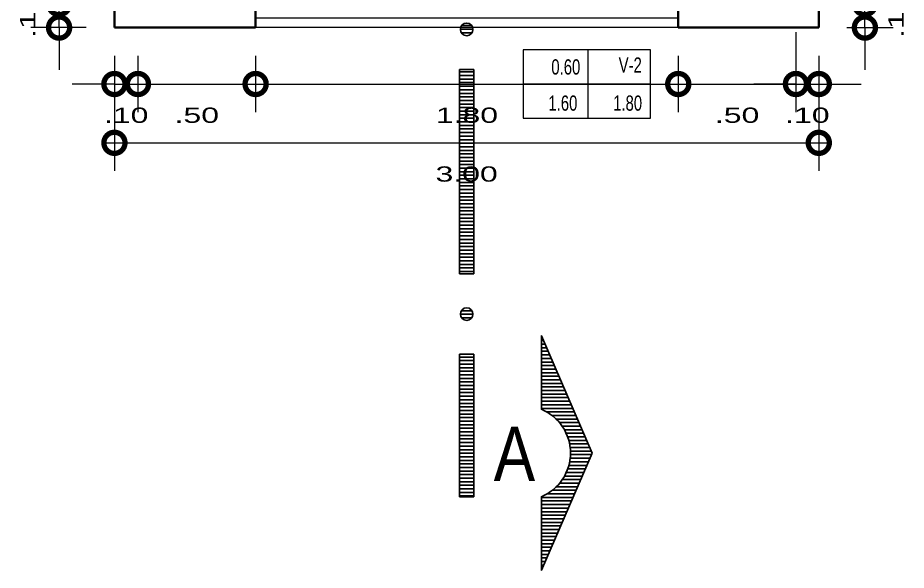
# Model space of a CAD drawing. Header units: inches. Extents: x 155.3 to 248.5, y 20.6 to 88.6.
# Drawn here: x 180.897 to 184.681, y 61.36 to 63.715 of the extents above; entities that cross this region are included whole.
import ezdxf
from ezdxf.enums import TextEntityAlignment as Align

# ---------------------------------------------------------------- set-up
doc = ezdxf.new("R2010")
doc.units = ezdxf.units.IN
doc.header["$MEASUREMENT"] = 0
doc.linetypes.add('CONTINUA', pattern=[0])
for name, color, linetype in [('COTAS', 252, 'Continuous'), ('MURO', 7, 'Continuous'), ('PUERTAS', 23, 'Continuous'), ('TEXTOS PLANTA', 7, 'Continuous')]:
    doc.layers.add(name, color=color, linetype=linetype)
doc.styles.add('ARIAL', font='ARIALN.TTF')
doc.styles.add('Celso', font='swissel.ttf', dxfattribs={"width": 1.5})
doc.styles.get("Standard").update_dxf_attribs({"font": 'arial.ttf'})
doc.dimstyles.new('PLANTA 1-50', dxfattribs={"dimtxt": 0.065, "dimasz": 0.18, "dimexe": 0.12, "dimexo": 0.12, "dimgap": 0.1, "dimtad": 2, "dimzin": 4, "dimdsep": 46, "dimtxsty": 'Celso', "dimblk": 'DOTSMALL', "dimcen": 0.065, "dimdle": 0.05, "dimclrd": 14, "dimclre": 251, "dimclrt": 256, "dimaunit": 1, "dimadec": 4, "dimazin": 1, "dimtfac": 1, "dimtix": 1, "dimtmove": 0, "dimatfit": 3, "dimldrblk": 'DOTSMALL', "dimfxl": 1, "dimlwd": 9, "dimlwe": 9, "dimarcsym": 0})

# ---------------------------------------------------------------- blocks, each defined once
blk = doc.blocks.new('_DotSmall')
at = {"color": 0, "linetype": 'ByBlock', "lineweight": 0, "const_width": 0.5}
blk.add_lwpolyline([(-0.0625, 0, 1), (0.0625, 0, 1)], format="xyb", close=True, dxfattribs=at)
blk = doc.blocks.new('*D170')
at = {"layer": 'COTAS', "color": 251, "linetype": 'CONTINUA', "lineweight": 9, "transparency": 16777216}
blk.add_line((181.3084, 63.553), (181.3084, 63.3124), dxfattribs=at)
at = {"layer": 'COTAS', "color": 251, "linetype": 'Continuous', "lineweight": 9, "transparency": 16777216}
blk.add_line((181.4084, 63.553), (181.4084, 63.3124), dxfattribs=at)
at = {"layer": 'COTAS', "color": 14, "linetype": 'CONTINUA', "lineweight": 9, "transparency": 16777216}
for p, q in [((181.3084, 63.4324), (181.1284, 63.4324)), ((181.3084, 63.4324), (181.4084, 63.4324)), ((181.4084, 63.4324), (181.5884, 63.4324))]:
    blk.add_line(p, q, dxfattribs=at)
at = {"layer": 'Defpoints', "color": 0, "lineweight": 0, "transparency": 16777216}
for p in [(181.3084, 63.673), (181.4084, 63.673), (181.4084, 63.4324)]:
    blk.add_point(p, dxfattribs=at)
at = {"layer": 'COTAS', "color": 14, "lineweight": 9, "transparency": 16777216, "xscale": 0.18, "yscale": 0.18, "zscale": 0.18}
blk.add_blockref('_DotSmall', (181.3084, 63.4324), dxfattribs=at)
at = {"layer": 'COTAS', "color": 14, "lineweight": 9, "transparency": 16777216, "xscale": 0.18, "yscale": 0.18, "zscale": 0.18, "rotation": 180}
blk.add_blockref('_DotSmall', (181.4084, 63.4324), dxfattribs=at)
at = {"layer": 'COTAS', "lineweight": 0, "transparency": 16777216, "insert": (181.3584, 63.299), "char_height": 0.065, "attachment_point": 5, "style": 'Celso'}
blk.add_mtext('.10', dxfattribs=at)
blk = doc.blocks.new('*D171')
at = {"layer": 'COTAS', "color": 251, "linetype": 'CONTINUA', "lineweight": 9, "transparency": 16777216}
blk.add_line((181.4084, 63.553), (181.4084, 63.3124), dxfattribs=at)
at = {"layer": 'COTAS', "color": 251, "linetype": 'Continuous', "lineweight": 9, "transparency": 16777216}
blk.add_line((181.9097, 63.553), (181.9097, 63.3124), dxfattribs=at)
at = {"layer": 'COTAS', "color": 14, "linetype": 'CONTINUA', "lineweight": 9, "transparency": 16777216}
blk.add_line((181.3584, 63.4324), (181.9597, 63.4324), dxfattribs=at)
at = {"layer": 'Defpoints', "color": 0, "lineweight": 0, "transparency": 16777216}
for p in [(181.4084, 63.673), (181.9097, 63.673), (181.9097, 63.4324)]:
    blk.add_point(p, dxfattribs=at)
at = {"layer": 'COTAS', "color": 14, "lineweight": 9, "transparency": 16777216, "xscale": 0.18, "yscale": 0.18, "zscale": 0.18, "rotation": 180}
blk.add_blockref('_DotSmall', (181.4084, 63.4324), dxfattribs=at)
at = {"layer": 'COTAS', "color": 14, "lineweight": 9, "transparency": 16777216, "xscale": 0.18, "yscale": 0.18, "zscale": 0.18}
blk.add_blockref('_DotSmall', (181.9097, 63.4324), dxfattribs=at)
at = {"layer": 'COTAS', "lineweight": 0, "transparency": 16777216, "insert": (181.6591, 63.299), "char_height": 0.065, "attachment_point": 5, "style": 'Celso'}
blk.add_mtext('.50', dxfattribs=at)
blk = doc.blocks.new('*D172')
at = {"layer": 'COTAS', "color": 251, "linetype": 'CONTINUA', "lineweight": 9, "transparency": 16777216}
blk.add_line((181.9097, 63.553), (181.9097, 63.3124), dxfattribs=at)
at = {"layer": 'COTAS', "color": 251, "linetype": 'Continuous', "lineweight": 9, "transparency": 16777216}
blk.add_line((183.7097, 63.553), (183.7097, 63.3124), dxfattribs=at)
at = {"layer": 'COTAS', "color": 14, "linetype": 'CONTINUA', "lineweight": 9, "transparency": 16777216}
blk.add_line((181.8597, 63.4324), (183.7597, 63.4324), dxfattribs=at)
at = {"layer": 'Defpoints', "color": 0, "lineweight": 0, "transparency": 16777216}
for p in [(181.9097, 63.673), (183.7097, 63.673), (183.7097, 63.4324)]:
    blk.add_point(p, dxfattribs=at)
at = {"layer": 'COTAS', "color": 14, "lineweight": 9, "transparency": 16777216, "xscale": 0.18, "yscale": 0.18, "zscale": 0.18, "rotation": 180}
blk.add_blockref('_DotSmall', (181.9097, 63.4324), dxfattribs=at)
at = {"layer": 'COTAS', "color": 14, "lineweight": 9, "transparency": 16777216, "xscale": 0.18, "yscale": 0.18, "zscale": 0.18}
blk.add_blockref('_DotSmall', (183.7097, 63.4324), dxfattribs=at)
at = {"layer": 'COTAS', "lineweight": 0, "transparency": 16777216, "insert": (182.8097, 63.299), "char_height": 0.065, "attachment_point": 5, "style": 'Celso'}
blk.add_mtext('1.80', dxfattribs=at)
blk = doc.blocks.new('*D173')
at = {"layer": 'COTAS', "color": 251, "linetype": 'Continuous', "lineweight": 9, "transparency": 16777216}
blk.add_line((184.2111, 63.653), (184.2111, 63.3124), dxfattribs=at)
at = {"layer": 'COTAS', "color": 251, "linetype": 'CONTINUA', "lineweight": 9, "transparency": 16777216}
blk.add_line((183.7097, 63.553), (183.7097, 63.3124), dxfattribs=at)
at = {"layer": 'COTAS', "color": 14, "linetype": 'CONTINUA', "lineweight": 9, "transparency": 16777216}
blk.add_line((183.6597, 63.4324), (184.2611, 63.4324), dxfattribs=at)
at = {"layer": 'Defpoints', "color": 0, "lineweight": 0, "transparency": 16777216}
for p in [(184.2111, 63.773), (183.7097, 63.673), (184.2111, 63.4324)]:
    blk.add_point(p, dxfattribs=at)
at = {"layer": 'COTAS', "color": 14, "lineweight": 9, "transparency": 16777216, "xscale": 0.18, "yscale": 0.18, "zscale": 0.18, "rotation": 180}
blk.add_blockref('_DotSmall', (183.7097, 63.4324), dxfattribs=at)
at = {"layer": 'COTAS', "color": 14, "lineweight": 9, "transparency": 16777216, "xscale": 0.18, "yscale": 0.18, "zscale": 0.18}
blk.add_blockref('_DotSmall', (184.2111, 63.4324), dxfattribs=at)
at = {"layer": 'COTAS', "lineweight": 0, "transparency": 16777216, "insert": (183.9604, 63.299), "char_height": 0.065, "attachment_point": 5, "style": 'Celso'}
blk.add_mtext('.50', dxfattribs=at)
blk = doc.blocks.new('*D174')
at = {"layer": 'COTAS', "color": 251, "linetype": 'CONTINUA', "lineweight": 9, "transparency": 16777216}
blk.add_line((184.2111, 63.653), (184.2111, 63.3124), dxfattribs=at)
at = {"layer": 'COTAS', "color": 251, "linetype": 'Continuous', "lineweight": 9, "transparency": 16777216}
blk.add_line((184.3084, 63.553), (184.3084, 63.3124), dxfattribs=at)
at = {"layer": 'COTAS', "color": 14, "linetype": 'CONTINUA', "lineweight": 9, "transparency": 16777216}
for p, q in [((184.2111, 63.4324), (184.0311, 63.4324)), ((184.2111, 63.4324), (184.3084, 63.4324)), ((184.3084, 63.4324), (184.4884, 63.4324))]:
    blk.add_line(p, q, dxfattribs=at)
at = {"layer": 'Defpoints', "color": 0, "lineweight": 0, "transparency": 16777216}
for p in [(184.2111, 63.773), (184.3084, 63.673), (184.3084, 63.4324)]:
    blk.add_point(p, dxfattribs=at)
at = {"layer": 'COTAS', "color": 14, "lineweight": 9, "transparency": 16777216, "xscale": 0.18, "yscale": 0.18, "zscale": 0.18}
blk.add_blockref('_DotSmall', (184.2111, 63.4324), dxfattribs=at)
at = {"layer": 'COTAS', "color": 14, "lineweight": 9, "transparency": 16777216, "xscale": 0.18, "yscale": 0.18, "zscale": 0.18, "rotation": 180}
blk.add_blockref('_DotSmall', (184.3084, 63.4324), dxfattribs=at)
at = {"layer": 'COTAS', "lineweight": 0, "transparency": 16777216, "insert": (184.2597, 63.299), "char_height": 0.065, "attachment_point": 5, "style": 'Celso'}
blk.add_mtext('.10', dxfattribs=at)
blk = doc.blocks.new('*D175')
at = {"layer": 'COTAS', "color": 251, "linetype": 'CONTINUA', "lineweight": 9, "transparency": 16777216}
blk.add_line((181.3084, 63.553), (181.3084, 63.0617), dxfattribs=at)
at = {"layer": 'COTAS', "color": 251, "linetype": 'Continuous', "lineweight": 9, "transparency": 16777216}
blk.add_line((184.3084, 63.553), (184.3084, 63.0617), dxfattribs=at)
at = {"layer": 'COTAS', "color": 14, "linetype": 'CONTINUA', "lineweight": 9, "transparency": 16777216}
blk.add_line((181.2584, 63.1817), (184.3584, 63.1817), dxfattribs=at)
at = {"layer": 'Defpoints', "color": 0, "lineweight": 0, "transparency": 16777216}
for p in [(181.3084, 63.673), (184.3084, 63.673), (184.3084, 63.1817)]:
    blk.add_point(p, dxfattribs=at)
at = {"layer": 'COTAS', "color": 14, "lineweight": 9, "transparency": 16777216, "xscale": 0.18, "yscale": 0.18, "zscale": 0.18, "rotation": 180}
blk.add_blockref('_DotSmall', (181.3084, 63.1817), dxfattribs=at)
at = {"layer": 'COTAS', "color": 14, "lineweight": 9, "transparency": 16777216, "xscale": 0.18, "yscale": 0.18, "zscale": 0.18}
blk.add_blockref('_DotSmall', (184.3084, 63.1817), dxfattribs=at)
at = {"layer": 'COTAS', "lineweight": 0, "transparency": 16777216, "insert": (182.8084, 63.0484), "char_height": 0.065, "attachment_point": 5, "style": 'Celso'}
blk.add_mtext('3.00', dxfattribs=at)
blk = doc.blocks.new('*D277')
at = {"layer": 'COTAS', "color": 14, "linetype": 'CONTINUA', "lineweight": 9, "transparency": 16777216}
for p, q in [((181.0726, 63.773), (181.0726, 63.953)), ((181.0726, 63.673), (181.0726, 63.773)), ((181.0726, 63.673), (181.0726, 63.493))]:
    blk.add_line(p, q, dxfattribs=at)
at = {"layer": 'COTAS', "color": 251, "linetype": 'Continuous', "lineweight": 9, "transparency": 16777216}
blk.add_line((181.1884, 63.773), (180.9526, 63.773), dxfattribs=at)
at = {"layer": 'COTAS', "color": 251, "linetype": 'CONTINUA', "lineweight": 9, "transparency": 16777216}
blk.add_line((181.1884, 63.673), (180.9526, 63.673), dxfattribs=at)
at = {"layer": 'Defpoints', "color": 0, "lineweight": 0, "transparency": 16777216}
for p in [(181.0726, 63.773), (181.3084, 63.773), (181.3084, 63.673)]:
    blk.add_point(p, dxfattribs=at)
at = {"layer": 'COTAS', "color": 14, "lineweight": 9, "transparency": 16777216, "xscale": 0.18, "yscale": 0.18, "zscale": 0.18}
for p, rotation in [((181.0726, 63.773), 270), ((181.0726, 63.673), 90)]:
    blk.add_blockref('_DotSmall', p, dxfattribs=dict(at, rotation=rotation))
at = {"layer": 'COTAS', "lineweight": 0, "transparency": 16777216, "insert": (180.9393, 63.723), "char_height": 0.065, "attachment_point": 5, "rotation": 90, "style": 'Celso'}
blk.add_mtext('.10', dxfattribs=at)
blk = doc.blocks.new('*D323')
at = {"layer": 'COTAS', "color": 14, "linetype": 'CONTINUA', "lineweight": 9, "transparency": 16777216}
for p, q in [((184.5048, 63.773), (184.5048, 63.953)), ((184.5048, 63.673), (184.5048, 63.773)), ((184.5048, 63.673), (184.5048, 63.493))]:
    blk.add_line(p, q, dxfattribs=at)
at = {"layer": 'COTAS', "color": 251, "linetype": 'Continuous', "lineweight": 9, "transparency": 16777216}
blk.add_line((184.4284, 63.773), (184.6248, 63.773), dxfattribs=at)
at = {"layer": 'COTAS', "color": 251, "linetype": 'CONTINUA', "lineweight": 9, "transparency": 16777216}
blk.add_line((184.4284, 63.673), (184.6248, 63.673), dxfattribs=at)
at = {"layer": 'Defpoints', "color": 0, "lineweight": 0, "transparency": 16777216}
for p in [(184.3084, 63.773), (184.5048, 63.773), (184.3084, 63.673)]:
    blk.add_point(p, dxfattribs=at)
at = {"layer": 'COTAS', "color": 14, "lineweight": 9, "transparency": 16777216, "xscale": 0.18, "yscale": 0.18, "zscale": 0.18}
for p, rotation in [((184.5048, 63.773), 270), ((184.5048, 63.673), 90)]:
    blk.add_blockref('_DotSmall', p, dxfattribs=dict(at, rotation=rotation))
at = {"layer": 'COTAS', "lineweight": 0, "transparency": 16777216, "insert": (184.6381, 63.723), "char_height": 0.065, "attachment_point": 5, "rotation": 90, "style": 'Celso'}
blk.add_mtext('.10', dxfattribs=at)
blk = doc.blocks.new('LCOR-H-D-S')
h = blk.add_hatch()
h.set_pattern_fill('ANSI31', color=256, scale=0.1, angle=45, style=0)
h.set_pattern_definition([(90, (118.592501, -44.807254), (0.0125, 2e-18), [])])
h.paths.add_polyline_path([(1.3298, 0.2622), (0.9185, 0.4401), (0.5072, 0.2622), (0.7648, 0.2622, -0.66397), (1.0721, 0.2622)])
h = blk.add_hatch()
h.set_pattern_fill('ANSI31', color=256, scale=0.1, angle=45, style=0)
h.set_pattern_definition([(90, (-115.1375, -39.368808), (-0.0125, 2e-18), [])])
h.paths.add_polyline_path([(-1.2091, 0.025), (-1.2091, -0.025), (-0.7091, -0.025), (-0.7091, 0.025)])
h.paths.add_polyline_path([(-0.5898, 0.0002, 1), (-0.5456, 0.0002, 1)])
h.paths.add_polyline_path([(-0.4271, 0.025), (-0.4271, -0.025), (0.2901, -0.025), (0.2901, 0.025)])
h.paths.add_polyline_path([(0.4092, 0.0002, 1), (0.4535, 0.0002, 1)])
h.paths.add_polyline_path([(0.5721, 0.025), (0.5721, -0.025), (1.0721, -0.025), (1.0721, 0.025)])
at = {"color": 2}
for p, q in [((-1.2091, -0.025), (-1.2091, 0.025)), ((-1.2091, 0.025), (-0.7091, 0.025)), ((-0.7091, -0.025), (-0.7091, 0.025)), ((-0.4271, -0.025), (-0.4271, 0.025)), ((-0.4271, 0.025), (0.2901, 0.025)), ((0.2901, -0.025), (0.2901, 0.025)), ((0.5721, -0.025), (0.5721, 0.025)), ((0.5721, 0.025), (1.0721, 0.025)), ((1.0721, -0.025), (1.0721, 0.025)), ((-0.7091, -0.025), (-1.2091, -0.025)), ((0.2901, -0.025), (-0.4271, -0.025)), ((1.0721, -0.025), (0.5721, -0.025))]:
    blk.add_line(p, q, dxfattribs=at)
blk.add_lwpolyline([(0.9185, 0.4401), (1.3298, 0.2622), (1.0721, 0.2622, 0.66397), (0.7648, 0.2622), (0.5072, 0.2622)], format="xyb", close=True, dxfattribs=at)
for centre in [(-0.5677, 0.0002), (0.4313, 0.0002)]:
    blk.add_circle(centre, 0.0221, dxfattribs=at)
at = {"style": 'ARIAL', "flags": 4}
blk.add_attdef('CORTE', text='', height=0.19, dxfattribs=at).set_placement((0.9217, 0.0895), align=Align.CENTER)

msp = doc.modelspace()

# ---------------------------------------------------------------- linework, layer by layer
at = {"layer": 'MURO', "color": 7, "lineweight": 40}
for p, q in [((181.3084, 65.5676), (181.3084, 63.673)), ((184.3084, 64.9676), (184.3084, 63.673)), ((181.9097, 63.773), (181.9097, 63.673)), ((183.7097, 63.773), (183.7097, 63.673)), ((181.9097, 63.673), (181.3084, 63.673)), ((184.3084, 63.673), (183.7097, 63.673))]:
    msp.add_line(p, q, dxfattribs=at)
at = {"layer": 'PUERTAS', "lineweight": 0}
for p, q in [((183.7097, 63.713), (181.9097, 63.713)), ((183.7097, 63.673), (181.9097, 63.673))]:
    msp.add_line(p, q, dxfattribs=at)
at = {"layer": 'TEXTOS PLANTA', "color": 7, "lineweight": 9}
for points in [[(183.5922, 63.5782), (183.0489, 63.5782), (183.0489, 63.2863), (183.5922, 63.2863), (183.5922, 63.5782)], [(183.3246, 63.5782), (183.3246, 63.2863)], [(183.5922, 63.4322), (183.0489, 63.4322)]]:
    msp.add_lwpolyline(points, dxfattribs=at)

# ---------------------------------------------------------------- block references
at = {"lineweight": 0}
ref = msp.add_blockref('LCOR-H-D-S', (182.8084, 62.9756), dxfattribs=dict(at, xscale=1.215000000000056, yscale=1.215000000000056, zscale=1.215000000000056, rotation=270))
ref.add_attrib('CORTE', 'A', dxfattribs={"color": 6, "height": 0.2308, "style": 'ARIAL', "flags": 4}).set_placement((182.9238, 61.8561), align=Align.MIDDLE_LEFT)

# ---------------------------------------------------------------- texts
at = {"layer": 'TEXTOS PLANTA', "color": 7, "lineweight": 9, "width": 0.7}
for s, p in [('0.60', (183.1691, 63.4728)), ('V-2', (183.456, 63.4809)), ('1.60', (183.1567, 63.3187)), ('1.80', (183.4324, 63.3187))]:
    msp.add_text(s, height=0.06486, dxfattribs=at).set_placement(p)

# ---------------------------------------------------------------- dimensions: what is measured, and where the dimension line sits
at = {"layer": 'COTAS', "lineweight": 0}
for base, p1, p2, picture, middle in [((181.0726, 63.773), (181.3084, 63.673), (181.3084, 63.773), '*D277', (180.9393, 63.723)), ((184.5048, 63.773), (184.3084, 63.673), (184.3084, 63.773), '*D323', (184.6381, 63.723))]:
    dim = msp.add_linear_dim(base=base, p1=p1, p2=p2, angle=90, dimstyle='PLANTA 1-50', dxfattribs=at)
    dim.commit()
    dim.dimension.update_dxf_attribs({"geometry": picture, "text_midpoint": middle})
for base, p1, p2, picture, middle in [((184.2111, 63.4324), (183.7097, 63.673), (184.2111, 63.773), '*D173', (183.9604, 63.299)), ((184.3084, 63.4324), (184.2111, 63.773), (184.3084, 63.673), '*D174', (184.2597, 63.299)), ((181.9097, 63.4324), (181.4084, 63.673), (181.9097, 63.673), '*D171', (181.6591, 63.299)), ((183.7097, 63.4324), (181.9097, 63.673), (183.7097, 63.673), '*D172', (182.8097, 63.299))]:
    dim = msp.add_linear_dim(base=base, p1=p1, p2=p2, dimstyle='PLANTA 1-50', override={"dimtmove": 1}, dxfattribs=at)
    dim.commit()
    dim.dimension.update_dxf_attribs({"geometry": picture, "text_midpoint": middle})
for base, p2, picture, middle in [((181.4084, 63.4324), (181.4084, 63.673), '*D170', (181.3584, 63.299)), ((184.3084, 63.1817), (184.3084, 63.673), '*D175', (182.8084, 63.0484))]:
    dim = msp.add_linear_dim(base=base, p1=(181.3084, 63.673), p2=p2, dimstyle='PLANTA 1-50', dxfattribs=at)
    dim.commit()
    dim.dimension.update_dxf_attribs({"geometry": picture, "text_midpoint": middle})

doc.saveas('drawing.dxf')
